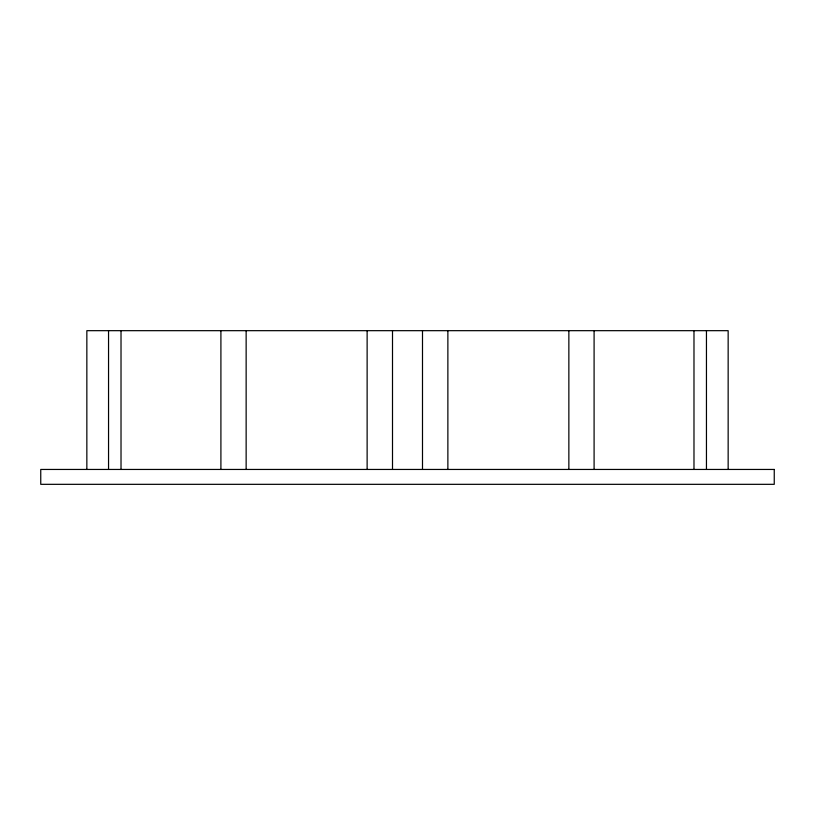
<?xml version="1.0" encoding="UTF-8"?>
<svg xmlns="http://www.w3.org/2000/svg" width="815" height="815" viewBox="0 0 815 815"><rect width="100%" height="100%" fill="white"/><g stroke="black" fill="none" stroke-linecap="round" stroke-linejoin="round"><path stroke-width="1.22" d="M728.152 469.45L728.152 330.676L86.848 330.676L86.848 469.45M706.452 330.676L706.452 469.45M693.983 330.676L693.983 469.45M594.094 330.676L594.094 469.45M568.86 330.676L568.86 469.45M447.873 330.676L447.873 469.45M422.496 330.676L422.496 469.45M392.504 330.676L392.504 469.45M367.127 330.676L367.127 469.45M246.14 330.676L246.14 469.45M220.906 330.676L220.906 469.45M121.017 330.676L121.017 469.45M108.548 330.676L108.548 469.45M774.25 469.45L40.75 469.45L40.75 484.324L774.25 484.324L774.25 469.45"/></g></svg>
